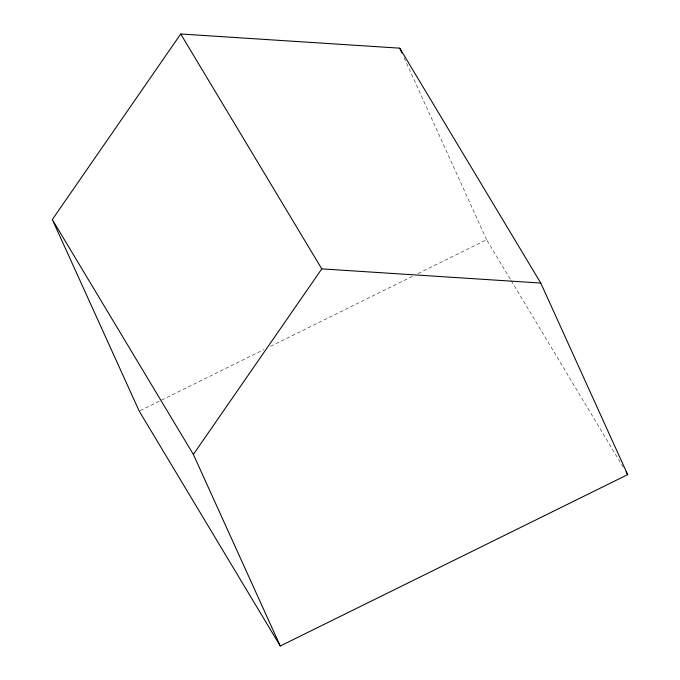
<?xml version="1.0" encoding="UTF-8"?>
<svg xmlns="http://www.w3.org/2000/svg" width="680" height="680" viewBox="0 0 680 680"><rect width="100%" height="100%" fill="white"/><g stroke="black" fill="none" stroke-linecap="round" stroke-linejoin="round"><path stroke-width="0.51" stroke-dasharray="3.4 2.55" d="M140.173 410.644L263.908 349.605M270.572 346.324L412.394 276.361M418.106 273.547L486.633 239.743L510.688 279.803M511.233 280.712L623.305 467.338M404.124 57.851L486.633 239.743"/><path stroke-width="1.02" d="M52.317 219.547L180.727 34L399.738 48.169L540.779 283.058L627.683 474.623L280.262 646L139.221 411.12L52.317 219.547L193.367 454.435L280.262 646M193.367 454.435L321.776 268.88L540.779 283.058M626.042 471.894L627.683 474.623M180.727 34L321.776 268.88M399.738 48.169L401.931 53.014"/></g></svg>
